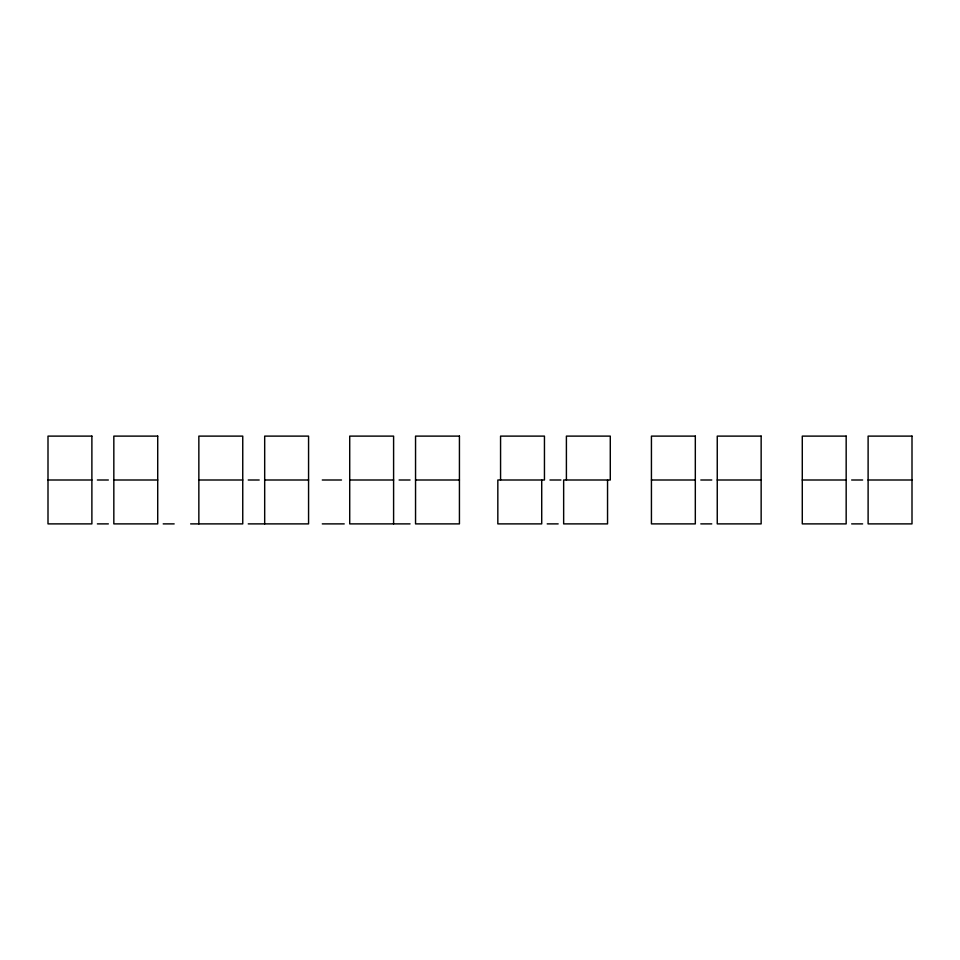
<?xml version="1.0" encoding="UTF-8"?>
<svg xmlns="http://www.w3.org/2000/svg" width="960" height="960" viewBox="0 0 960 960"><rect width="100%" height="100%" fill="white"/><g stroke="black" fill="none" stroke-linecap="round" stroke-linejoin="round"><path stroke-width="1.44" d="M48 480L91.884 480M97.368 480L108.348 480M113.832 480L157.716 480M198.852 480L242.748 480M248.232 480L259.2 480M264.684 480L308.568 480M322.284 480L341.484 480M349.716 480L393.6 480M399.084 480L410.052 480M415.548 480L459.432 480M549.948 480L560.916 480M651.432 480L695.316 480M700.8 480L711.768 480M717.252 480L761.148 480M802.284 480L846.168 480M851.652 480L862.632 480M868.116 480L912 480M97.368 523.884L108.348 523.884M163.2 523.884L174.168 523.884M190.632 523.884L242.748 523.884L242.748 436.116L198.852 436.116L198.852 523.884M248.232 523.884L308.568 523.884L308.568 436.116L264.684 436.116L264.684 523.884M322.284 523.884L344.232 523.884M410.052 523.884L349.716 523.884L349.716 436.116L393.6 436.116L393.6 523.884M547.2 523.884L558.168 523.884M700.8 523.884L711.768 523.884M851.652 523.884L862.632 523.884M607.548 480L607.548 523.884L563.652 523.884L563.652 480L610.284 480L610.284 436.116L566.4 436.116L566.4 480M541.716 480L541.716 523.884L497.832 523.884L497.832 480L544.452 480L544.452 436.116L500.568 436.116L500.568 480M91.884 436.116L48 436.116L48 523.884L91.884 523.884L91.884 436.116M157.716 436.116L113.832 436.116L113.832 523.884L157.716 523.884L157.716 436.116M459.432 436.116L415.548 436.116L415.548 523.884L459.432 523.884L459.432 436.116M695.316 436.116L651.432 436.116L651.432 523.884L695.316 523.884L695.316 436.116M761.148 436.116L717.252 436.116L717.252 523.884L761.148 523.884L761.148 436.116M846.168 436.116L802.284 436.116L802.284 523.884L846.168 523.884L846.168 436.116M912 436.116L868.116 436.116L868.116 523.884L912 523.884L912 436.116"/></g></svg>
